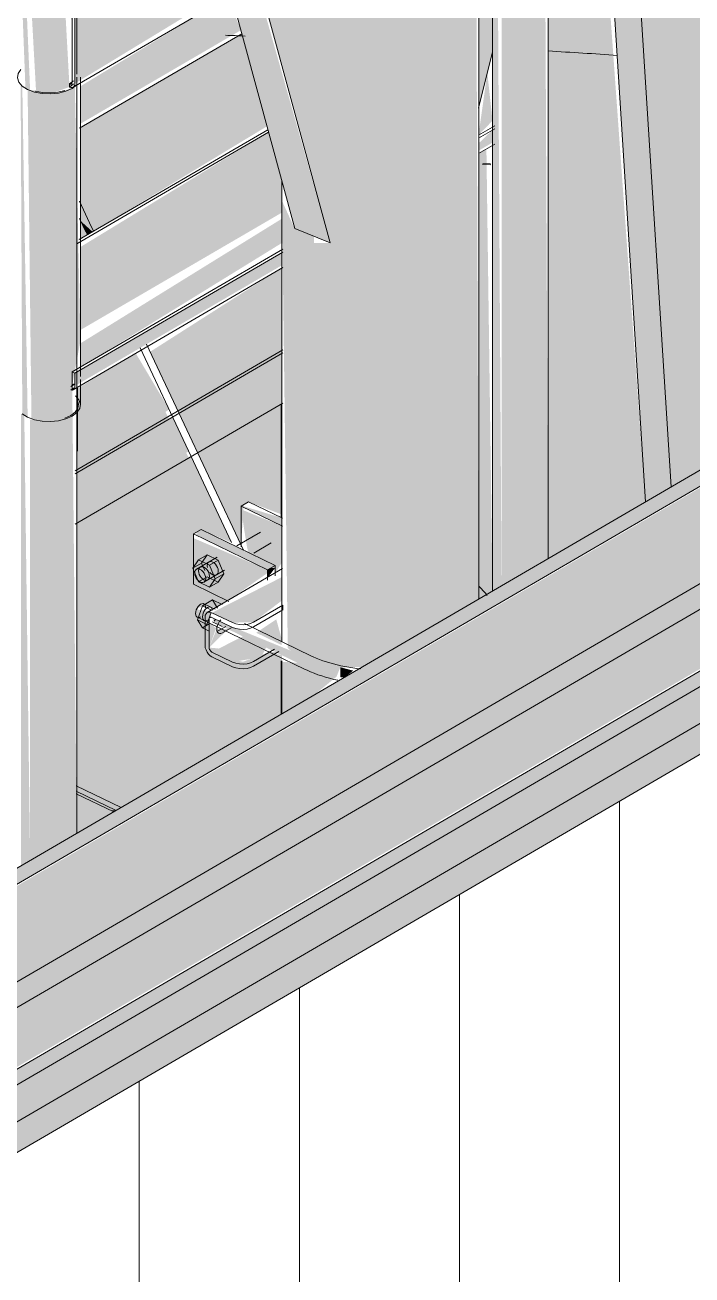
# Model space of a CAD drawing. Header units: inches. Extents: x 27328 to 120839, y -4075 to 4147.
# Drawn here: x 43930.45 to 43952.89, y -2360.77 to -2318.74 of the extents above; entities that cross this region are included whole.
import ezdxf

# ---------------------------------------------------------------- set-up
doc = ezdxf.new("R2010")
doc.units = ezdxf.units.IN
doc.header["$MEASUREMENT"] = 0
for name, color, linetype, lineweight in [('A-DETL', 90, 'Continuous', 9), ('A-WALL', 113, 'Continuous', 9), ('A-WALL-PATT', 111, 'Continuous', 9), ('C-BLDG-PADS', 91, 'Continuous', 9), ('L-SITE-WALL', 31, 'Continuous', 9), ('Q-SPCQ', 91, 'Continuous', 9), ('S-BEAM', 12, 'Continuous', 9), ('S-COLS', 52, 'Continuous', 9)]:
    doc.layers.add(name, color=color, linetype=linetype, lineweight=lineweight)

# ---------------------------------------------------------------- blocks, each defined once
blk = doc.blocks.new('Girt_Z - 8_D-V114-Axon - Looking South West')
at = {"layer": 'S-BEAM'}
for points in [[(-33120.235, -2432.616), (-30973.834, -1182.457), (-30977.039, -1181.102), (-33120.235, -2429.393)], [(-33120.235, -2433.477), (-30971.192, -1181.556), (-30971.506, -1181.102), (-33120.235, -2432.616)], [(-33120.235, -2435.483), (-30971.082, -1183.722), (-30971.22, -1181.796), (-33120.235, -2433.477)]]:
    blk.add_hatch(color=256, dxfattribs=at).paths.add_polyline_path(points, flags=0)
for p, q in [((-30976.951, -1180.992), (-33120.235, -2429.335)), ((-33120.235, -2432.616), (-30971.506, -1181.102)), ((-33120.235, -2433.477), (-30971.082, -1181.716)), ((-33120.235, -2435.553), (-30971.126, -1183.817))]:
    blk.add_line(p, q, dxfattribs=at)
blk = doc.blocks.new('Basketball_Backstop-Performance_Sports_Systems-3103-Ceiling_Hung - 27_-0_ to 27_-11 7_8_-706978-Axon - Looking South West')
at = {"layer": 'Q-SPCQ'}
h = blk.add_hatch(color=256, dxfattribs=at)
h.paths.add_polyline_path([(-32969.96, -2341.273), (-32969.202, -2340.652), (-32969.075, -2340.334), (-32968.333, -2340.325), (-32964.42, -2338.046), (-32964.493, -2317.33), (-32964.908, -2317.813), (-32965.044, -2317.535), (-32964.42, -2317.231), (-32964.493, -2304.154), (-32969.96, -2307.338), (-32969.756, -2316.47), (-32969.321, -2318.868), (-32969.414, -2326.065), (-32969.96, -2326.065), (-32969.96, -2340.119)], flags=0)
h.paths.add_polyline_path([(-32968.544, -2318.427), (-32969.133, -2318.179), (-32968.907, -2318.078), (-32968.437, -2318.349)], flags=0)
h.paths.add_polyline_path([(-32969.96, -2301.132), (-32964.42, -2297.905), (-32964.599, -2266.402), (-32965.791, -2265.607), (-32965.98, -2265.665), (-32968.126, -2266.675), (-32968.837, -2266.138), (-32968.977, -2266.084), (-32969.96, -2266.656), (-32969.96, -2295.204)], flags=0)
h.paths.add_polyline_path([(-32966.765, -2265.315), (-32966.211, -2265.054), (-32966.735, -2265.298)], flags=0)
h.paths.add_polyline_path([(-32969.96, -2260.45), (-32964.42, -2257.223), (-32964.62, -2243.24), (-32969.96, -2240.658), (-32969.96, -2254.522)], flags=0)
h.paths.add_polyline_path([(-32964.874, -2239.243), (-32965.98, -2223.661), (-32969.96, -2225.98), (-32969.96, -2236.783), (-32965.28, -2239.046)], flags=0)
h = blk.add_hatch(color=256, dxfattribs=at)
h.paths.add_polyline_path([(-32971.038, -2341.901), (-32969.96, -2341.273), (-32969.96, -2325.844), (-32970.608, -2325.583), (-32971.038, -2324.649), (-32970.842, -2339.688), (-32970.316, -2340.15), (-32970.518, -2340.183), (-32971.038, -2340.15), (-32971.038, -2340.27)], flags=0)
h.paths.add_polyline_path([(-32969.96, -2315.718), (-32969.96, -2307.338), (-32971.038, -2307.966), (-32970.885, -2312.316), (-32970.097, -2315.216)], flags=0)
h.paths.add_polyline_path([(-32971.038, -2301.76), (-32969.96, -2301.132), (-32970.16, -2266.773), (-32971.038, -2267.284), (-32971.038, -2295.919)], flags=0)
h.paths.add_polyline_path([(-32971.038, -2261.078), (-32969.96, -2260.45), (-32970.056, -2240.611), (-32971.038, -2240.137), (-32971.038, -2255.237)], flags=0)
h.paths.add_polyline_path([(-32969.96, -2236.783), (-32969.998, -2226.002), (-32971.038, -2226.607), (-32970.885, -2236.336), (-32970.04, -2236.744)], flags=0)
h = blk.add_hatch(color=256, dxfattribs=at)
h.paths.add_polyline_path([(-32969.414, -2326.065), (-32969.321, -2325.958), (-32969.321, -2318.068), (-32971.927, -2308.484), (-32973.885, -2309.624), (-32969.799, -2324.649)], flags=0)
h.paths.add_polyline_path([(-32975.342, -2304.267), (-32973.384, -2303.127), (-32981.478, -2273.365), (-32983.435, -2274.505), (-32976.678, -2299.354)], flags=0)
h.paths.add_polyline_path([(-32984.892, -2269.147), (-32982.935, -2268.007), (-32991.027, -2238.25), (-32992.985, -2239.39), (-32985.981, -2265.144)], flags=0)
h = blk.add_hatch(color=256, dxfattribs=at)
h.paths.add_polyline_path([(-32969.414, -2326.065), (-32974.053, -2309.722), (-32974.803, -2310.159), (-32970.608, -2325.583), (-32969.602, -2325.989)], flags=0)
h.paths.add_polyline_path([(-32976.26, -2304.801), (-32975.342, -2304.267), (-32983.435, -2274.505), (-32984.353, -2275.04), (-32977.587, -2299.919)], flags=0)
h.paths.add_polyline_path([(-32985.81, -2269.682), (-32984.892, -2269.147), (-32992.985, -2239.39), (-32993.903, -2239.925), (-32986.882, -2265.742)], flags=0)
h = blk.add_hatch(color=256, dxfattribs=at)
h.paths.add_polyline_path([(-32963.953, -2337.774), (-32963.648, -2337.596), (-32963.855, -2303.782), (-32963.953, -2303.84), (-32963.953, -2336.252)], flags=0)
h.paths.add_polyline_path([(-32963.953, -2297.633), (-32963.648, -2297.456), (-32963.809, -2266.784), (-32963.953, -2266.822), (-32963.953, -2293.708)], flags=0)
h.paths.add_polyline_path([(-32963.648, -2264.897), (-32963.806, -2264.753), (-32963.806, -2264.821)], flags=0)
h = blk.add_hatch(color=256, dxfattribs=at)
h.paths.add_polyline_path([(-32963.648, -2337.596), (-32962.08, -2336.683), (-32962.248, -2302.847), (-32963.648, -2303.662), (-32963.648, -2336.252)], flags=0)
h.paths.add_polyline_path([(-32963.648, -2297.456), (-32962.08, -2296.543), (-32962.212, -2281.167), (-32963.296, -2267.032), (-32963.648, -2267.032), (-32963.648, -2293.708)], flags=0)
h.paths.add_polyline_path([(-32963.232, -2265.099), (-32963.447, -2264.927), (-32963.296, -2265.068)], flags=0)
h = blk.add_hatch(color=256, dxfattribs=at)
h.paths.add_polyline_path([(-32972.399, -2336.361), (-32972.455, -2336.14), (-32972.401, -2336.36)], flags=0)
h.paths.add_polyline_path([(-32980.834, -2318.43), (-32980.794, -2318.407), (-32980.943, -2318.198)], flags=0)
h.paths.add_polyline_path([(-32984.882, -2309.823), (-32984.842, -2309.8), (-32985.185, -2309.178)], flags=0)
h.paths.add_polyline_path([(-32999.901, -2277.889), (-32999.861, -2277.866), (-33001.161, -2275.209)], flags=0)
h = blk.add_hatch(color=256, dxfattribs=at)
h.paths.add_polyline_path([(-32964.42, -2321.538), (-32963.953, -2319.634), (-32963.953, -2311.296), (-32964.42, -2313.2), (-32964.42, -2320.781)], flags=0)
h.paths.add_polyline_path([(-32962.08, -2311.993), (-32960.63, -2306.075), (-32960.885, -2302.053), (-32961.821, -2302.598), (-32962.08, -2303.655), (-32962.08, -2309.178)], flags=0)
h = blk.add_hatch(color=256, dxfattribs=at)
h.paths.add_polyline_path([(-32996.496, -2332.935), (-32981.542, -2324.225), (-32981.542, -2322), (-32996.496, -2330.71), (-32996.496, -2332.549)], flags=0)
h.paths.add_polyline_path([(-32977.818, -2322.056), (-32972.422, -2318.913), (-32972.864, -2317.79), (-32977.818, -2320.797), (-32977.818, -2321.839)], flags=0)
h.paths.add_polyline_path([(-32962.08, -2312.89), (-32960.264, -2311.832), (-32960.4, -2309.686), (-32961.7, -2310.444), (-32962.08, -2311.993)], flags=0)
at = {"layer": 'Q-SPCQ', "transparency": 33554496}
h = blk.add_hatch(color=256, dxfattribs=at)
h.paths.add_polyline_path([(-32999.374, -2358.405), (-32981.542, -2347.854), (-32981.542, -2324.363), (-32993.297, -2331.21), (-32992.158, -2331.972), (-32995.709, -2333.845), (-32996.336, -2333.779), (-32999.374, -2337.46), (-32999.374, -2355.589)], flags=0)
h.paths.add_polyline_path([(-32973.485, -2339.673), (-32972.855, -2339.053), (-32973.233, -2339.049), (-32973.482, -2339.666)], flags=0)
h.paths.add_polyline_path([(-32977.943, -2345.923), (-32971.038, -2341.901), (-32971.038, -2339.932), (-32971.448, -2339.824), (-32972.351, -2340.15), (-32973.045, -2339.992), (-32973.184, -2339.702), (-32973.485, -2339.673), (-32973.508, -2338.737), (-32973.893, -2338.348), (-32973.725, -2338.294), (-32973.233, -2338.319), (-32972.861, -2338.102), (-32974.014, -2337.545), (-32974.014, -2335.85), (-32973.628, -2335.767), (-32972.727, -2336.143), (-32975.963, -2329.765), (-32977.919, -2330.967), (-32977.943, -2345.56)], flags=0)
h.paths.add_polyline_path([(-32962.08, -2336.683), (-32958.807, -2334.777), (-32960.44, -2312.072), (-32962.08, -2313.028), (-32962.08, -2330.967)], flags=0)
h.paths.add_polyline_path([(-32972.414, -2336.226), (-32972.324, -2334.866), (-32972.162, -2334.771), (-32971.038, -2335.189), (-32971.038, -2326.897), (-32975.471, -2329.725), (-32972.424, -2336.205)], flags=0)
h.paths.add_polyline_path([(-32999.357, -2334.007), (-32998.973, -2333.779), (-32999.105, -2333.645), (-32999.052, -2333.516), (-32999.105, -2333.309), (-32999.374, -2332.909), (-32999.367, -2334.003)], flags=0)
h.paths.add_polyline_path([(-32977.818, -2325.928), (-32971.544, -2322.144), (-32972.39, -2319.033), (-32977.818, -2322.194), (-32977.818, -2325.789)], flags=0)
at = {"layer": 'Q-SPCQ'}
h = blk.add_hatch(color=256, dxfattribs=at)
h.paths.add_polyline_path([(-32978.002, -2320.703), (-32973.045, -2317.691), (-32973.184, -2317.401), (-32973.369, -2317.268), (-32972.99, -2316.824), (-32973.179, -2316.337), (-32973.393, -2316.199), (-32973.393, -2316.111), (-32973.23, -2315.944), (-32973.536, -2314.817), (-32978.002, -2317.419)], flags=0)
h.paths.add_polyline_path([(-32973.485, -2317.372), (-32973.28, -2316.686), (-32973.315, -2316.952), (-32973.482, -2317.365)], flags=0)
h = blk.add_hatch(color=256, dxfattribs=at)
h.paths.add_polyline_path([(-32979.816, -2347.013), (-32979.511, -2346.836), (-32979.708, -2331.854), (-32979.816, -2331.813), (-32979.816, -2341.986)], flags=0)
h.paths.add_polyline_path([(-32979.511, -2320.938), (-32979.669, -2317.263), (-32979.816, -2317.017), (-32979.669, -2320.861), (-32979.526, -2320.933)], flags=0)
h = blk.add_hatch(color=256, dxfattribs=at)
h.paths.add_polyline_path([(-32979.511, -2346.836), (-32977.943, -2345.923), (-32978.094, -2330.829), (-32978.458, -2332.021), (-32979.31, -2332.02), (-32979.511, -2332.009), (-32979.511, -2341.796)], flags=0)
h.paths.add_polyline_path([(-32978.374, -2317.413), (-32978.094, -2318.684), (-32978.187, -2317.329)], flags=0)
h.paths.add_polyline_path([(-32978.83, -2321.054), (-32978.008, -2320.755), (-32978.192, -2320.722), (-32978.374, -2317.413), (-32979.31, -2317.436), (-32979.511, -2317.362), (-32979.31, -2321.002), (-32978.836, -2321.053)], flags=0)
for points in [[(-32964.42, -2322.44), (-32963.953, -2321.954), (-32964.127, -2320.343), (-32964.42, -2322.413)], [(-32979.595, -2331.925), (-32979.774, -2320.795), (-32979.83, -2320.749), (-32979.774, -2331.813)], [(-32978.83, -2332.072), (-32978.306, -2331.983), (-32977.818, -2329.359), (-32978.008, -2320.804), (-32978.557, -2321.028), (-32979.595, -2320.907), (-32979.467, -2331.972), (-32979.107, -2332.059)], [(-32977.818, -2328.993), (-32971.038, -2325.044), (-32971.038, -2324.004), (-32971.49, -2322.341), (-32977.818, -2326.202)], [(-32964.42, -2338.046), (-32963.953, -2337.774), (-32964.158, -2322.89), (-32964.42, -2323.042), (-32964.42, -2336.316)], [(-32977.818, -2330.244), (-32971.038, -2326.065), (-32971.038, -2325.249), (-32977.818, -2329.442), (-32977.818, -2330.116)], [(-32977.593, -2325.797), (-32977.427, -2325.675), (-32977.818, -2325.319)], [(-32977.384, -2325.676), (-32977.378, -2325.672), (-32977.385, -2325.675)], [(-32971.261, -2337.171), (-32971.038, -2336.808), (-32971.038, -2335.584), (-32972.414, -2335.024), (-32972.22, -2336.257), (-32972.17, -2336.472), (-32971.267, -2337.056), (-32971.266, -2337.169)], [(-32971.038, -2335.584), (-32971.038, -2335.314), (-32972.386, -2334.902), (-32972.324, -2334.961), (-32971.791, -2335.219)], [(-32971.519, -2337.056), (-32971.267, -2336.909), (-32973.761, -2335.703), (-32973.934, -2335.888), (-32972.788, -2336.443)], [(-32971.519, -2337.321), (-32971.267, -2336.995), (-32971.414, -2336.995), (-32971.519, -2337.056)], [(-32972.7, -2338.835), (-32971.994, -2338.817), (-32971.038, -2338.089), (-32971.038, -2337.301), (-32973.393, -2338.5)], [(-32973.485, -2339.673), (-32973.254, -2339.021), (-32973.485, -2338.835), (-32973.485, -2339.569)], [(-32971.065, -2341.916), (-32971.038, -2341.901), (-32971.065, -2340.27)], [(-32968.945, -2340.681), (-32968.639, -2340.45), (-32969.075, -2340.334), (-32969.075, -2340.666)], [(-32976.615, -2345.149), (-32976.447, -2345.051), (-32977.943, -2344.507)], [(-32976.7, -2345.198), (-32976.625, -2345.145), (-32976.81, -2345.145)]]:
    blk.add_hatch(color=256, dxfattribs=at).paths.add_polyline_path(points, flags=0)
h = blk.add_hatch(color=256, dxfattribs=at)
h.paths.add_polyline_path([(-32978.002, -2330.873), (-32971.038, -2326.817), (-32971.038, -2326.393), (-32978.002, -2330.45)], flags=0)
h.paths.add_polyline_path([(-32964.42, -2322.963), (-32963.953, -2322.691), (-32963.953, -2322.267), (-32964.42, -2322.715)], flags=0)
h = blk.add_hatch(color=256, dxfattribs=at)
h.paths.add_polyline_path([(-32985.79, -2350.493), (-32984.443, -2349.708), (-32984.443, -2339.277), (-32981.542, -2337.588), (-32981.542, -2335.892), (-32985.79, -2338.366), (-32985.79, -2347.854)], flags=0)
h.paths.add_polyline_path([(-32977.943, -2335.491), (-32974.173, -2333.069), (-32974.715, -2331.916), (-32977.943, -2333.796), (-32977.943, -2334.694)], flags=0)
h.paths.add_polyline_path([(-32973.874, -2333.121), (-32971.038, -2331.462), (-32971.038, -2329.774), (-32974.5, -2331.791), (-32974.002, -2332.849)], flags=0)
h = blk.add_hatch(color=256, dxfattribs=at)
h.paths.add_polyline_path([(-32972.861, -2338.102), (-32971.519, -2337.162), (-32971.519, -2337.056), (-32974.014, -2335.993), (-32974.014, -2337.545), (-32973.393, -2337.845)], flags=0)
h.paths.add_polyline_path([(-32973.628, -2337.227), (-32973.628, -2337.077), (-32973.619, -2337.221)], flags=0)
h = blk.add_hatch(color=256, dxfattribs=at)
h.paths.add_polyline_path([(-32973.485, -2338.72), (-32973.433, -2338.435), (-32973.92, -2338.408), (-32973.942, -2338.527), (-32973.485, -2338.74)], flags=0)
h.paths.add_polyline_path([(-32970.339, -2340.27), (-32970.214, -2339.992), (-32973.393, -2338.695), (-32973.233, -2338.87), (-32970.65, -2340.119)], flags=0)
h = blk.add_hatch(color=256, dxfattribs=at)
h.paths.add_polyline_path([(-32972.7, -2340.159), (-32971.737, -2339.992), (-32971.572, -2339.673), (-32972.354, -2339.295), (-32973.393, -2339.824), (-32972.718, -2340.15)], flags=0)
h.paths.add_polyline_path([(-32971.046, -2339.59), (-32971.038, -2339.414), (-32971.229, -2338.723), (-32971.903, -2339.175), (-32971.074, -2339.576)], flags=0)
h = blk.add_hatch(color=256, dxfattribs=at)
h.paths.add_polyline_path([(-32981.542, -2347.344), (-32981.542, -2344.71), (-32982.622, -2345.338), (-32984.355, -2345.983)], flags=0)
h.paths.add_polyline_path([(-32977.943, -2345.923), (-32976.7, -2345.198), (-32977.943, -2344.597), (-32977.943, -2345.457)], flags=0)
for p, q in [((-32962.079, -2336.683), (-32962.079, -2302.744)), ((-32963.954, -2303.836), (-32963.954, -2337.775)), ((-32964.416, -2338.044), (-32964.416, -2304.105)), ((-32969.414, -2326.065), (-32973.886, -2309.621)), ((-32974.804, -2310.155), (-32970.608, -2325.583)), ((-32977.942, -2320.384), (-32977.942, -2316.994)), ((-32978.094, -2317.374), (-32978.094, -2320.658)), ((-32978.002, -2320.703), (-32978.002, -2317.419)), ((-32978.061, -2320.83), (-32972.842, -2317.79)), ((-32977.846, -2322.211), (-32972.39, -2319.033)), ((-32963.953, -2319.634), (-32964.42, -2321.538)), ((-32978.047, -2320.613), (-32978.187, -2320.719)), ((-32978.187, -2320.719), (-32978.187, -2320.825)), ((-32978.187, -2320.825), (-32978.047, -2320.719)), ((-32977.942, -2345.922), (-32977.942, -2320.49)), ((-32977.817, -2330.555), (-32977.817, -2320.49)), ((-32971.49, -2322.341), (-32977.934, -2326.094)), ((-32971.513, -2322.256), (-32977.857, -2325.951)), ((-32963.878, -2322.125), (-32964.42, -2322.44)), ((-32963.878, -2322.223), (-32964.42, -2322.539)), ((-32964.42, -2323.055), (-32963.879, -2322.74)), ((-32964.013, -2323.441), (-32964.289, -2323.429)), ((-32964.276, -2323.396), (-32964.016, -2323.408)), ((-32971.041, -2323.991), (-32971.041, -2339.471)), ((-32977.512, -2325.386), (-32977.854, -2324.659)), ((-32977.855, -2325.243), (-32977.642, -2325.696)), ((-32977.377, -2325.672), (-32977.512, -2325.386)), ((-32969.414, -2326.065), (-32970.608, -2325.583)), ((-32971.006, -2326.276), (-32978.094, -2330.405)), ((-32971.006, -2326.375), (-32978.002, -2330.45)), ((-32978.061, -2331), (-32971.006, -2326.891)), ((-32975.808, -2329.596), (-32972.73, -2336.141)), ((-32972.335, -2336.392), (-32975.591, -2329.469)), ((-32971.01, -2329.659), (-32977.995, -2333.728)), ((-32977.995, -2333.728), (-32971.01, -2329.659)), ((-32971.01, -2329.758), (-32977.995, -2333.826)), ((-32971.01, -2329.758), (-32977.995, -2333.826)), ((-32978.002, -2330.45), (-32978.094, -2330.405)), ((-32978.094, -2330.405), (-32978.094, -2330.829)), ((-32978.002, -2330.873), (-32978.002, -2330.45)), ((-32978.033, -2330.829), (-32978.14, -2330.898)), ((-32978.094, -2331.012), (-32978.094, -2330.829)), ((-32977.817, -2331.508), (-32977.817, -2330.661)), ((-32978.14, -2331.011), (-32978.033, -2330.939)), ((-32977.988, -2330.946), (-32978.094, -2331.012)), ((-32977.919, -2333.069), (-32977.919, -2330.95)), ((-32977.999, -2335.524), (-32971.011, -2331.454)), ((-32977.999, -2335.524), (-32971.011, -2331.454)), ((-32971.065, -2331.485), (-32971.065, -2335.301)), ((-32971.065, -2335.301), (-32971.065, -2331.485)), ((-32979.595, -2331.925), (-32979.774, -2331.813)), ((-32972.414, -2334.918), (-32972.162, -2334.771)), ((-32972.414, -2336.28), (-32972.414, -2334.918)), ((-32971.016, -2335.594), (-32972.414, -2334.918)), ((-32971.016, -2335.325), (-32972.162, -2334.771)), ((-32974.014, -2335.85), (-32973.761, -2335.703)), ((-32974.014, -2337.545), (-32974.014, -2335.85)), ((-32971.519, -2337.056), (-32974.014, -2335.85)), ((-32971.267, -2336.909), (-32973.761, -2335.703)), ((-32971.762, -2335.786), (-32972.56, -2336.25)), ((-32971.984, -2336.493), (-32971.397, -2336.152)), ((-32973.848, -2336.721), (-32974.035, -2337.001)), ((-32973.222, -2336.636), (-32973.914, -2337.039)), ((-32973.554, -2336.549), (-32973.848, -2336.721)), ((-32973.475, -2336.901), (-32973.848, -2336.721)), ((-32973.74, -2336.829), (-32973.554, -2336.549)), ((-32973.554, -2336.549), (-32973.18, -2336.73)), ((-32973.18, -2336.73), (-32973.475, -2336.901)), ((-32973.18, -2336.73), (-32972.994, -2337.191)), ((-32974.035, -2337.001), (-32973.74, -2336.829)), ((-32974.035, -2337.001), (-32973.848, -2337.462)), ((-32973.638, -2337.083), (-32973.74, -2336.829)), ((-32973.662, -2337.471), (-32972.971, -2337.068)), ((-32973.552, -2336.921), (-32973.546, -2336.979)), ((-32971.018, -2337.019), (-32973.55, -2338.495)), ((-32973.288, -2337.362), (-32973.475, -2336.901)), ((-32972.994, -2337.191), (-32973.288, -2337.362)), ((-32972.994, -2337.191), (-32973.18, -2337.471)), ((-32971.267, -2336.909), (-32971.519, -2337.056)), ((-32971.519, -2337.056), (-32971.519, -2337.408)), ((-32971.267, -2337.261), (-32971.267, -2336.909)), ((-32974.014, -2337.545), (-32972.825, -2338.12)), ((-32973.554, -2337.291), (-32973.848, -2337.462)), ((-32973.848, -2337.462), (-32973.475, -2337.643)), ((-32973.18, -2337.471), (-32973.554, -2337.291)), ((-32973.475, -2337.643), (-32973.288, -2337.362)), ((-32973.18, -2337.471), (-32973.475, -2337.643)), ((-32973.883, -2338.739), (-32973.713, -2338.269)), ((-32973.713, -2338.269), (-32973.373, -2338.071)), ((-32973.39, -2338.425), (-32973.713, -2338.269)), ((-32973.289, -2338.386), (-32973.665, -2338.204)), ((-32973.373, -2338.071), (-32973.203, -2338.342)), ((-32973.049, -2338.227), (-32973.373, -2338.071)), ((-32971.994, -2338.817), (-32971.011, -2338.245)), ((-32971.011, -2338.404), (-32971.994, -2338.976)), ((-32971.011, -2338.404), (-32971.011, -2338.245)), ((-32973.883, -2338.654), (-32973.485, -2338.846)), ((-32973.713, -2339.01), (-32973.883, -2338.739)), ((-32973.883, -2338.739), (-32973.56, -2338.895)), ((-32973.485, -2338.878), (-32973.713, -2339.01)), ((-32973.624, -2338.653), (-32973.624, -2339.606)), ((-32973.414, -2338.493), (-32973.56, -2338.895)), ((-32973.485, -2339.673), (-32973.485, -2338.72)), ((-32973.481, -2338.848), (-32970.279, -2340.397)), ((-32972.7, -2338.835), (-32973.393, -2338.5)), ((-32973.393, -2338.659), (-32972.7, -2338.994)), ((-32973.049, -2338.969), (-32973.373, -2338.812)), ((-32973.277, -2338.721), (-32973.316, -2338.782)), ((-32970.062, -2339.946), (-32972.3, -2338.864)), ((-32973.485, -2339.121), (-32973.713, -2339.01)), ((-32973.231, -2339.131), (-32973.182, -2339.111)), ((-32973.182, -2339.111), (-32972.922, -2338.959)), ((-32972.749, -2339.006), (-32973.043, -2339.178)), ((-32971.994, -2340.142), (-32971.288, -2339.731)), ((-32973.393, -2339.824), (-32972.7, -2340.159)), ((-32972.7, -2340.318), (-32973.393, -2339.983)), ((-32971.142, -2339.805), (-32971.994, -2340.301)), ((-32971.065, -2340.119), (-32971.065, -2341.916)), ((-32971.065, -2341.916), (-32971.065, -2340.119)), ((-32971.041, -2340.119), (-32971.041, -2341.903)), ((-32977.964, -2344.318), (-32976.447, -2345.051)), ((-32976.615, -2345.149), (-32977.964, -2344.497)), ((-32976.7, -2345.198), (-32977.964, -2344.587))]:
    blk.add_line(p, q, dxfattribs=at)
for points in [[(-32979.823, -2320.231, 0), (-32979.918, -2320.37, 0), (-32979.941, -2320.516, 0), (-32979.892, -2320.661, 0), (-32979.774, -2320.795, 0), (-32979.595, -2320.907, 0)], [(-32979.595, -2320.907, 0), (-32979.368, -2320.991, 0), (-32979.107, -2321.041, 0), (-32978.83, -2321.054, 0), (-32978.557, -2321.028, 0), (-32978.306, -2320.965, 0), (-32978.094, -2320.87, 0), (-32977.936, -2320.749, 0)], [(-32978.097, -2320.684, 0), (-32978.107, -2320.705, 0), (-32978.121, -2320.72, 0), (-32978.14, -2320.728, 0), (-32978.163, -2320.727, 0), (-32978.187, -2320.719, 0)], [(-32978.187, -2320.825, 0), (-32978.139, -2320.841, 0), (-32978.094, -2320.842, 0), (-32978.056, -2320.827, 0), (-32978.027, -2320.797, 0), (-32978.008, -2320.755, 0), (-32978.002, -2320.703, 0)], [(-32978.34, -2320.937, 0), (-32978.576, -2320.996, 0), (-32978.833, -2321.02, 0), (-32979.093, -2321.009, 0), (-32979.339, -2320.962, 0)], [(-32978.094, -2330.829, 0), (-32978.047, -2330.82, 0), (-32978.004, -2330.81, 0)], [(-32978.094, -2331.012, 0), (-32978.056, -2330.997, 0), (-32978.027, -2330.967, 0), (-32978.008, -2330.925, 0), (-32978.002, -2330.873, 0)], [(-32977.985, -2331.204, 0), (-32977.867, -2331.337, 0), (-32977.818, -2331.482, 0), (-32977.842, -2331.629, 0), (-32977.936, -2331.767, 0), (-32978.094, -2331.888, 0), (-32978.306, -2331.983, 0), (-32978.557, -2332.046, 0), (-32978.83, -2332.072, 0), (-32979.107, -2332.059, 0), (-32979.368, -2332.009, 0), (-32979.595, -2331.925, 0)], [(-32978.34, -2331.955, 0), (-32978.14, -2331.866, 0), (-32977.991, -2331.752, 0), (-32977.903, -2331.622, 0), (-32977.881, -2331.484, 0), (-32977.927, -2331.347, 0)], [(-32973.182, -2337.099, 0), (-32973.189, -2337.041, 0), (-32973.207, -2336.981, 0), (-32973.236, -2336.923, 0), (-32973.275, -2336.871, 0), (-32973.319, -2336.828, 0), (-32973.367, -2336.798, 0), (-32973.415, -2336.782, 0), (-32973.459, -2336.782, 0), (-32973.498, -2336.797, 0), (-32973.527, -2336.827, 0), (-32973.546, -2336.869, 0), (-32973.552, -2336.921, 0)], [(-32973.603, -2337.345, 0), (-32973.61, -2337.287, 0), (-32973.628, -2337.227, 0), (-32973.657, -2337.169, 0), (-32973.696, -2337.116, 0), (-32973.74, -2337.074, 0), (-32973.788, -2337.043, 0), (-32973.836, -2337.027, 0), (-32973.88, -2337.027, 0), (-32973.919, -2337.042, 0), (-32973.948, -2337.072, 0), (-32973.967, -2337.114, 0), (-32973.973, -2337.166, 0)], [(-32973.973, -2337.166, 0), (-32973.967, -2337.224, 0), (-32973.948, -2337.284, 0), (-32973.919, -2337.342, 0), (-32973.88, -2337.394, 0), (-32973.836, -2337.437, 0), (-32973.788, -2337.467, 0), (-32973.74, -2337.483, 0), (-32973.696, -2337.483, 0), (-32973.657, -2337.468, 0), (-32973.628, -2337.439, 0), (-32973.61, -2337.396, 0), (-32973.603, -2337.345, 0)], [(-32973.847, -2337.092, 0), (-32973.84, -2337.04, 0), (-32973.822, -2336.998, 0), (-32973.792, -2336.969, 0), (-32973.754, -2336.953, 0), (-32973.71, -2336.954, 0), (-32973.662, -2336.97, 0), (-32973.614, -2337, 0), (-32973.569, -2337.043, 0), (-32973.531, -2337.095, 0), (-32973.502, -2337.153, 0), (-32973.483, -2337.213, 0), (-32973.477, -2337.271, 0)], [(-32973.477, -2337.271, 0), (-32973.483, -2337.323, 0), (-32973.502, -2337.365, 0), (-32973.531, -2337.395, 0), (-32973.569, -2337.41, 0), (-32973.614, -2337.409, 0), (-32973.662, -2337.394, 0), (-32973.71, -2337.363, 0), (-32973.754, -2337.32, 0), (-32973.792, -2337.268, 0), (-32973.822, -2337.21, 0), (-32973.84, -2337.15, 0), (-32973.847, -2337.092, 0)], [(-32973.459, -2337.149, 0), (-32973.415, -2337.192, 0), (-32973.367, -2337.222, 0), (-32973.319, -2337.238, 0), (-32973.275, -2337.238, 0), (-32973.236, -2337.223, 0), (-32973.207, -2337.193, 0), (-32973.189, -2337.151, 0), (-32973.182, -2337.099, 0)], [(-32964.132, -2337.927, 0), (-32964.194, -2337.844, 0), (-32964.262, -2337.764, 0), (-32964.335, -2337.686, 0), (-32964.413, -2337.61, 0)], [(-32973.942, -2338.527, 0), (-32973.936, -2338.469, 0), (-32973.92, -2338.408, 0), (-32973.893, -2338.348, 0), (-32973.858, -2338.294, 0), (-32973.817, -2338.25, 0), (-32973.774, -2338.217, 0), (-32973.73, -2338.199, 0), (-32973.69, -2338.196, 0), (-32973.655, -2338.21, 0), (-32973.628, -2338.238, 0), (-32973.611, -2338.279, 0), (-32973.605, -2338.331, 0)], [(-32973.543, -2338.329, 0), (-32973.586, -2338.361, 0), (-32973.627, -2338.406, 0), (-32973.662, -2338.46, 0), (-32973.689, -2338.52, 0), (-32973.705, -2338.58, 0), (-32973.711, -2338.639, 0), (-32973.705, -2338.69, 0), (-32973.689, -2338.731, 0), (-32973.662, -2338.76, 0), (-32973.627, -2338.773, 0), (-32973.586, -2338.771, 0), (-32973.543, -2338.752, 0)], [(-32973.38, -2338.391, 0), (-32973.397, -2338.35, 0), (-32973.424, -2338.321, 0), (-32973.459, -2338.308, 0), (-32973.499, -2338.311, 0), (-32973.543, -2338.329, 0)], [(-32973.774, -2338.641, 0), (-32973.817, -2338.659, 0), (-32973.858, -2338.661, 0), (-32973.893, -2338.648, 0), (-32973.92, -2338.62, 0), (-32973.936, -2338.578, 0), (-32973.942, -2338.527, 0)], [(-32973.393, -2338.5, 0), (-32973.453, -2338.48, 0), (-32973.508, -2338.479, 0), (-32973.556, -2338.498, 0), (-32973.593, -2338.535, 0), (-32973.616, -2338.588, 0), (-32973.624, -2338.653, 0)], [(-32973.485, -2338.72, 0), (-32973.482, -2338.694, 0), (-32973.473, -2338.673, 0), (-32973.458, -2338.658, 0), (-32973.439, -2338.65, 0), (-32973.417, -2338.651, 0), (-32973.393, -2338.659, 0)], [(-32973.043, -2339.178, 0), (-32973.092, -2339.198, 0), (-32973.138, -2339.201, 0), (-32973.177, -2339.186, 0), (-32973.207, -2339.154, 0), (-32973.226, -2339.107, 0), (-32973.233, -2339.049, 0), (-32973.226, -2338.984, 0), (-32973.207, -2338.916, 0), (-32973.177, -2338.849, 0), (-32973.138, -2338.788, 0), (-32973.092, -2338.737, 0)], [(-32972.7, -2338.835, 0), (-32972.593, -2338.874, 0), (-32972.47, -2338.898, 0), (-32972.34, -2338.904, 0), (-32972.212, -2338.892, 0), (-32972.093, -2338.862, 0), (-32971.994, -2338.817, 0)], [(-32971.994, -2338.976, 0), (-32972.093, -2339.021, 0), (-32972.212, -2339.05, 0), (-32972.34, -2339.063, 0), (-32972.47, -2339.057, 0), (-32972.593, -2339.033, 0), (-32972.7, -2338.994, 0)], [(-32973.624, -2339.606, 0), (-32973.616, -2339.679, 0), (-32973.593, -2339.754, 0), (-32973.556, -2339.826, 0), (-32973.508, -2339.892, 0), (-32973.453, -2339.945, 0), (-32973.393, -2339.983, 0)], [(-32973.393, -2339.824, 0), (-32973.417, -2339.809, 0), (-32973.439, -2339.787, 0), (-32973.458, -2339.761, 0), (-32973.473, -2339.732, 0), (-32973.482, -2339.702, 0), (-32973.485, -2339.673, 0)], [(-32972.7, -2340.159, 0), (-32972.593, -2340.199, 0), (-32972.47, -2340.222, 0), (-32972.34, -2340.228, 0), (-32972.212, -2340.216, 0), (-32972.093, -2340.186, 0), (-32971.994, -2340.142, 0)], [(-32968.385, -2340.39, 0), (-32968.522, -2340.375, 0), (-32968.657, -2340.357, 0), (-32968.79, -2340.336, 0), (-32968.922, -2340.312, 0), (-32969.051, -2340.285, 0), (-32969.178, -2340.256, 0), (-32969.303, -2340.224, 0), (-32969.425, -2340.19, 0), (-32969.544, -2340.153, 0), (-32969.66, -2340.113, 0), (-32969.772, -2340.072, 0), (-32969.881, -2340.028, 0), (-32969.986, -2339.982, 0), (-32970.062, -2339.946, 0)], [(-32971.994, -2340.301, 0), (-32972.093, -2340.345, 0), (-32972.212, -2340.375, 0), (-32972.34, -2340.387, 0), (-32972.47, -2340.381, 0), (-32972.593, -2340.358, 0), (-32972.7, -2340.318, 0)], [(-32969.158, -2340.774, 0), (-32969.296, -2340.742, 0), (-32969.433, -2340.707, 0), (-32969.567, -2340.669, 0), (-32969.698, -2340.628, 0), (-32969.827, -2340.585, 0), (-32969.952, -2340.538, 0), (-32970.074, -2340.489, 0), (-32970.193, -2340.437, 0), (-32970.279, -2340.397, 0)]]:
    blk.add_polyline3d(points, dxfattribs=at)

msp = doc.modelspace()

# ---------------------------------------------------------------- hatches: boundary and pattern name
at = {"layer": 'A-WALL-PATT'}
h = msp.add_hatch(dxfattribs=at)
h.set_pattern_fill('FP_25', color=256, style=0, pattern_type=2)
h.set_pattern_definition([(90, (-84833.523, -32761.851), (-5.388, -3.138), [])])
h.paths.add_polyline_path([(43904.965, -2574.743), (45084.478, -1887.743), (45084.478, -1684.333), (43877.959, -2387.063), (43877.959, -2516.737), (43904.226, -2501.437), (43904.965, -2501.795), (43904.965, -2519.279)], flags=0)
at = {"layer": 'C-BLDG-PADS'}
h = msp.add_hatch(color=256, dxfattribs=at)
h.paths.add_polyline_path([(43910.758, -2358.405), (43917.216, -2354.643), (43916.806, -2350.884), (43916.118, -2348.083), (43914.075, -2345.755), (43912.503, -2343.95), (43912.158, -2343.448), (43911.693, -2342.626), (43911.65, -2342.543), (43911.929, -2340.607), (43912.158, -2340.208), (43912.706, -2339.354), (43914.988, -2337.73), (43918.713, -2336.683), (43923.028, -2336.613), (43926.346, -2337.101), (43928.59, -2335.794), (43928.59, -2324.363), (43916.835, -2331.21), (43917.974, -2331.972), (43914.423, -2333.845), (43913.796, -2333.779), (43910.758, -2337.46), (43910.758, -2355.589)], flags=0)
h.paths.add_polyline_path([(43925.713, -2349.694), (43926.522, -2349.223), (43925.917, -2348.63), (43925.777, -2349.364)], flags=0)
h.paths.add_polyline_path([(43917.606, -2346.067), (43917.823, -2345.571), (43917.231, -2345.908), (43917.379, -2346.038), (43917.581, -2346.064)], flags=0)
h.paths.add_polyline_path([(43923.144, -2345.481), (43922.64, -2345.269), (43922.732, -2345.421), (43922.813, -2345.433)], flags=0)
h.paths.add_polyline_path([(43919.172, -2345.217), (43919.934, -2344.991), (43919.837, -2344.884), (43919.265, -2345.17)], flags=0)
h.paths.add_polyline_path([(43936.647, -2339.673), (43937.277, -2339.053), (43936.899, -2339.049), (43936.65, -2339.666)], flags=0)
h.paths.add_polyline_path([(43933.685, -2345.051), (43939.067, -2341.916), (43938.872, -2339.824), (43938.684, -2339.824), (43937.781, -2340.15), (43937.087, -2339.992), (43936.948, -2339.702), (43936.647, -2339.673), (43936.623, -2338.737), (43936.239, -2338.348), (43936.407, -2338.294), (43936.899, -2338.319), (43937.271, -2338.102), (43936.118, -2337.545), (43936.118, -2335.85), (43936.504, -2335.767), (43937.405, -2336.143), (43936.043, -2333.247), (43932.189, -2335.491), (43932.189, -2344.328), (43933.509, -2344.966)], flags=0)
h.paths.add_polyline_path([(43928.59, -2338.442), (43928.59, -2337.588), (43927.977, -2338.165), (43928.542, -2338.42)], flags=0)
h.paths.add_polyline_path([(43948.052, -2336.683), (43951.325, -2334.777), (43949.692, -2312.072), (43948.052, -2313.028), (43948.052, -2330.967)], flags=0)
h.paths.add_polyline_path([(43937.718, -2336.226), (43937.808, -2334.866), (43937.97, -2334.771), (43939.067, -2335.189), (43939.067, -2331.485), (43936.258, -2333.121), (43937.708, -2336.205)], flags=0)
h.paths.add_polyline_path([(43910.775, -2334.007), (43911.159, -2333.779), (43911.027, -2333.645), (43911.08, -2333.516), (43911.027, -2333.309), (43910.758, -2332.909), (43910.765, -2334.003)], flags=0)
h.paths.add_polyline_path([(43932.189, -2333.698), (43935.299, -2331.666), (43934.169, -2329.765), (43932.213, -2330.967), (43932.189, -2333.083)], flags=0)
h.paths.add_polyline_path([(43935.595, -2331.713), (43939.094, -2329.588), (43939.094, -2326.897), (43934.66, -2329.725), (43935.245, -2330.967)], flags=0)
h.paths.add_polyline_path([(43932.314, -2325.928), (43932.539, -2325.797), (43932.314, -2325.318)], flags=0)
h.paths.add_polyline_path([(43932.754, -2325.672), (43938.588, -2322.144), (43937.742, -2319.033), (43932.314, -2322.194), (43932.314, -2324.737)], flags=0)
h.paths.add_polyline_path([(44384.927, -2078.575), (44385.446, -2077.901), (44385.179, -2077.951), (44384.93, -2078.568)], flags=0)
h.paths.add_polyline_path([(44381.965, -2083.953), (44387.348, -2080.716), (44387.152, -2078.726), (44386.964, -2078.726), (44386.061, -2079.052), (44385.446, -2078.932), (44385.179, -2078.633), (44384.927, -2078.575), (44384.904, -2077.639), (44384.519, -2077.25), (44384.687, -2077.196), (44385.179, -2077.221), (44385.551, -2077.004), (44384.398, -2076.447), (44384.398, -2074.752), (44384.755, -2074.655), (44385.676, -2075.045), (44384.316, -2072.152), (44380.469, -2074.605), (44380.469, -2083.23), (44381.789, -2083.868)], flags=0)
h.paths.add_polyline_path([(44396.332, -2075.585), (44400.895, -2072.928), (44403.176, -2069.01), (44403.176, -2048.952), (44401.319, -2049.025), (44396.332, -2051.93), (44396.332, -2069.386)], flags=0)
h.paths.add_polyline_path([(44385.998, -2075.147), (44386.081, -2073.772), (44386.251, -2073.673), (44387.348, -2074.091), (44387.348, -2070.387), (44384.531, -2072.027), (44385.991, -2075.132)], flags=0)
h.paths.add_polyline_path([(44380.469, -2072.6), (44383.571, -2070.568), (44382.449, -2068.667), (44380.493, -2069.869), (44380.469, -2071.985)], flags=0)
h.paths.add_polyline_path([(44383.869, -2070.619), (44387.374, -2068.578), (44387.374, -2065.799), (44382.932, -2068.628), (44383.713, -2070.288)], flags=0)
h.paths.add_polyline_path([(44380.594, -2064.83), (44380.813, -2064.703), (44380.594, -2064.239)], flags=0)
h.paths.add_polyline_path([(44381.027, -2064.578), (44386.899, -2061.158), (44386.023, -2057.934), (44380.594, -2061.096), (44380.594, -2063.657)], flags=0)
at = {"layer": 'L-SITE-WALL'}
h = msp.add_hatch(color=256, dxfattribs=at)
h.paths.add_polyline_path([(43876.989, -2386.594), (45083.508, -1683.864), (45081.843, -1683.059), (43875.324, -2385.789), (43876.857, -2386.53)], flags=0)
h.paths.add_polyline_path([(43869.504, -2382.974), (45076.023, -1680.244), (45075.516, -1679.999), (44963.007, -1745.529), (44963.007, -1746.021), (44950.883, -1753.083), (44950.421, -1752.859), (44768.356, -1858.902), (44768.356, -1859.394), (44756.233, -1866.456), (44755.771, -1866.232), (44573.706, -1972.275), (44573.706, -1972.767), (44561.582, -1979.829), (44561.12, -1979.605), (44379.055, -2085.648), (44379.055, -2086.14), (44366.932, -2093.202), (44366.47, -2092.978), (44184.405, -2199.021), (44184.405, -2199.513), (44172.281, -2206.575), (44171.819, -2206.351), (43989.755, -2312.394), (43989.755, -2312.886), (43977.631, -2319.947), (43977.169, -2319.724), (43868.996, -2382.729), (43869.3, -2382.876)], flags=0)
msp.add_hatch(color=256, dxfattribs=at).paths.add_polyline_path([(43877.959, -2387.063), (45084.478, -1684.333), (45083.508, -1683.864), (43876.989, -2386.594)], flags=0)
at = {"layer": 'S-COLS'}
h = msp.add_hatch(color=256, dxfattribs=at)
h.paths.add_polyline_path([(43952.191, -2334.272), (43957.832, -2330.987), (43955.754, -2298.263), (43950.113, -2301.548), (43951.832, -2328.618)], flags=0)
h.paths.add_polyline_path([(43949.733, -2295.563), (43955.374, -2292.278), (43953.262, -2259.032), (43947.621, -2262.318), (43949.615, -2293.708)], flags=0)
h.paths.add_polyline_path([(43947.241, -2256.333), (43952.882, -2253.047), (43950.771, -2219.806), (43945.13, -2223.092), (43946.861, -2250.343)], flags=0)
h = msp.add_hatch(color=256, dxfattribs=at)
h.paths.add_polyline_path([(43951.325, -2334.777), (43952.191, -2334.272), (43950.113, -2301.548), (43949.247, -2302.053), (43950.968, -2329.155)], flags=0)
h.paths.add_polyline_path([(43948.867, -2296.068), (43949.733, -2295.563), (43947.621, -2262.318), (43946.755, -2262.822), (43948.717, -2293.708)], flags=0)
h.paths.add_polyline_path([(43946.375, -2256.837), (43947.241, -2256.333), (43945.13, -2223.092), (43944.264, -2223.596), (43945.997, -2250.879)], flags=0)

# ---------------------------------------------------------------- linework, layer by layer
at = {"layer": 'A-DETL'}
for start_param, end_param in [(1.50007, 1.502905), (1.446476, 1.456487)]:
    msp.add_ellipse((43921.248, -2443.516), major_axis=(235, 0), ratio=0.53073, start_param=start_param, end_param=end_param, dxfattribs=at)
at = {"layer": 'A-WALL'}
for p, q in [((45082.344, -1683.301), (43875.825, -2386.031)), ((43876.989, -2386.594), (45083.508, -1683.864))]:
    msp.add_line(p, q, dxfattribs=at)
at = {"layer": 'L-SITE-WALL'}
for p, q in [((45084.478, -1684.333), (43877.959, -2387.063)), ((43868.996, -2382.729), (43977.169, -2319.724))]:
    msp.add_line(p, q, dxfattribs=at)
at = {"layer": 'S-COLS'}
for p, q in [((43950.113, -2301.544), (43952.191, -2334.272)), ((43951.325, -2334.777), (43949.247, -2302.049))]:
    msp.add_line(p, q, dxfattribs=at)

# ---------------------------------------------------------------- block references
at = {"layer": 'Q-SPCQ'}
msp.add_blockref('Basketball_Backstop-Performance_Sports_Systems-3103-Ceiling_Hung - 27_-0_ to 27_-11 7_8_-706978-Axon - Looking South West', (76910.132, 0), dxfattribs=at)
at = {"layer": 'S-BEAM'}
msp.add_blockref('Girt_Z - 8_D-V114-Axon - Looking South West', (76910.132, 0), dxfattribs=at)

doc.saveas('drawing.dxf')
